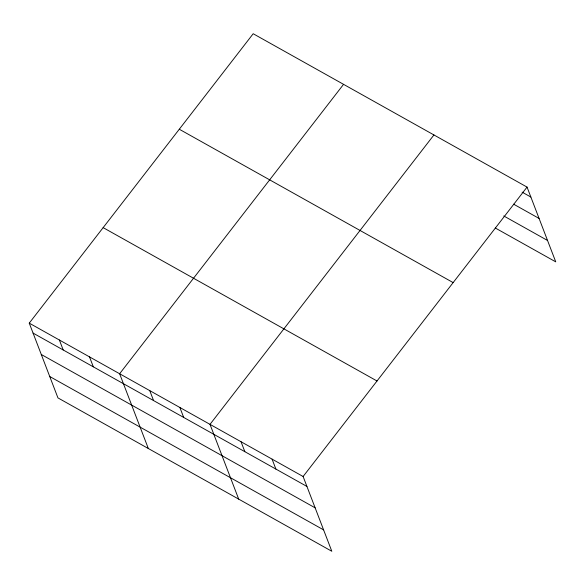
<?xml version="1.0" encoding="UTF-8"?>
<svg xmlns="http://www.w3.org/2000/svg" width="585" height="585" viewBox="0 0 585 585"><rect width="100%" height="100%" fill="white"/><g stroke="black" fill="none" stroke-linecap="round" stroke-linejoin="round"><path stroke-width="0.88" d="M29.25 323.139L303.11 476.504L331.812 551.267L57.952 397.902L29.25 323.139L253.188 33.733L527.048 187.098L555.75 261.861L495.268 227.989M343.563 84.342L119.625 373.749L148.327 448.512M433.938 134.952L210 424.359L238.695 499.122M303.11 476.504L527.048 187.098M522.112 192.143L530.873 197.05M513.615 204.172L539.077 218.439M503.765 215.96L547.538 240.472M179.288 129.234L453.148 282.599M103.15 227.631L377.011 380.996M33.067 333.092L306.928 486.449M41.279 354.481L315.139 507.839M49.74 376.513L323.6 529.878M272.069 459.123L275.893 469.075M241.035 441.741L244.852 451.693M179.873 407.489L183.69 417.441M149.745 390.619L153.57 400.571M89.498 356.879L93.322 366.832M59.377 340.009L63.195 349.962"/></g></svg>
